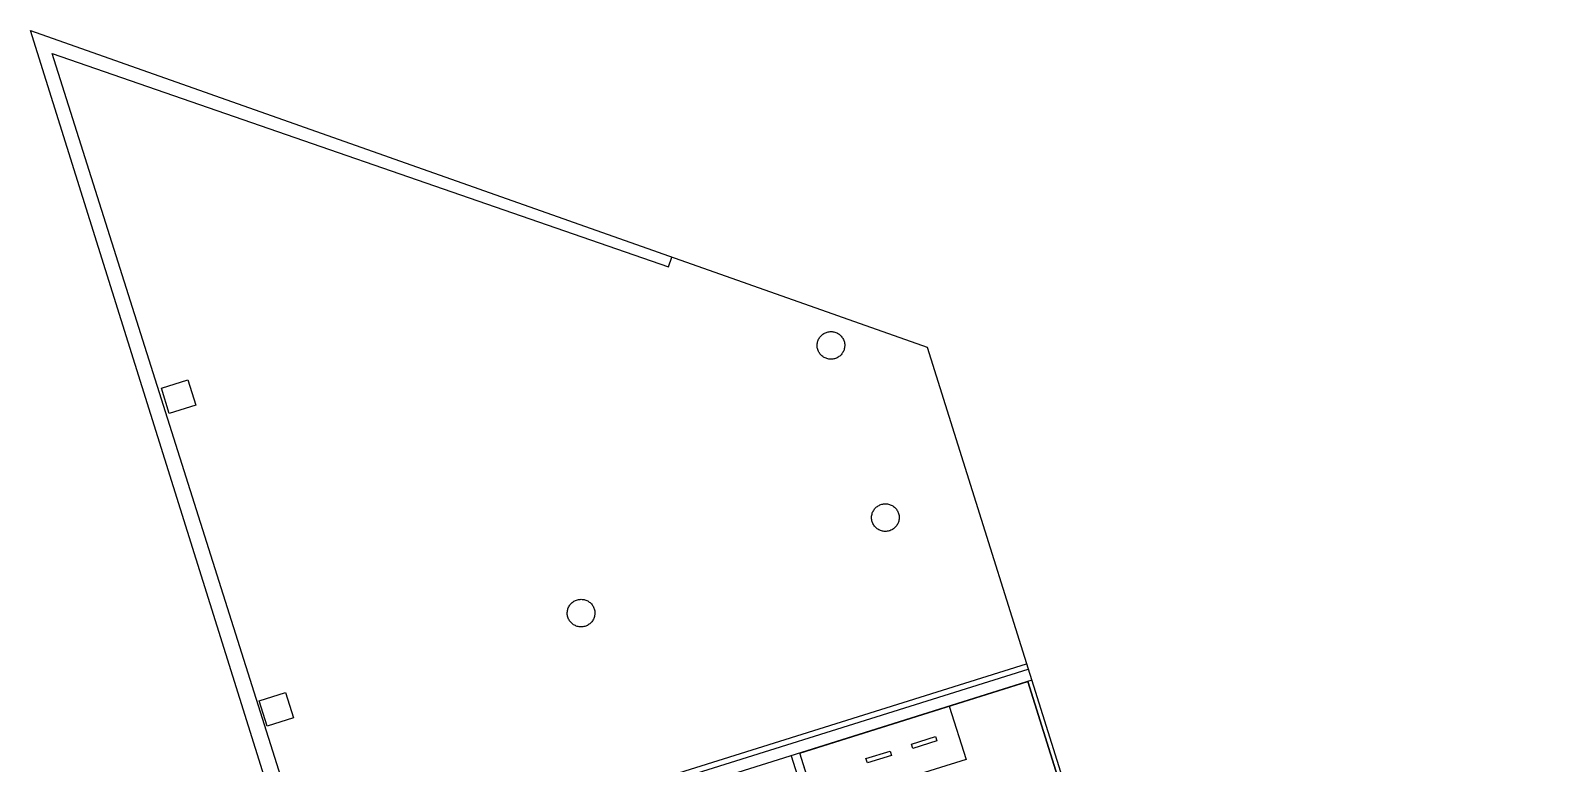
# Model space of a CAD drawing. Header units: inches. Extents: x 1826483.9 to 1826556.4, y 5114755.1 to 5114802.9.
# Drawn here: x 1826483.85 to 1826517.29, y 5114786.77 to 5114802.87 of the extents above; entities that cross this region are included whole.
import ezdxf

# ---------------------------------------------------------------- set-up
doc = ezdxf.new("R2010")
doc.units = ezdxf.units.IN
doc.header["$MEASUREMENT"] = 0
for name, color, linetype in [('Computer', 200, 'Continuous'), ('Desk', 34, 'Continuous'), ('Room', 92, 'Continuous')]:
    doc.layers.add(name, color=color, linetype=linetype)

msp = doc.modelspace()

# ---------------------------------------------------------------- linework, layer by layer
for points in [[(1826483.851, 5114802.868), (1826503.535, 5114795.913), (1826509.785, 5114776.002), (1826535.248, 5114783.993), (1826556.355, 5114773.091), (1826498.825, 5114755.069), (1826483.851, 5114802.868)], [(1826540.54, 5114781.259), (1826540.407, 5114781.001), (1826555.509, 5114773.154), (1826499.13, 5114755.54), (1826484.33, 5114802.36), (1826497.856, 5114797.675), (1826497.932, 5114797.892)], [(1826501.712, 5114796.041), (1826501.718, 5114796.021), (1826501.722, 5114796), (1826501.725, 5114795.979), (1826501.726, 5114795.958), (1826501.726, 5114795.937), (1826501.724, 5114795.916), (1826501.721, 5114795.895), (1826501.716, 5114795.874), (1826501.71, 5114795.854), (1826501.703, 5114795.834), (1826501.694, 5114795.815), (1826501.684, 5114795.796), (1826501.673, 5114795.779), (1826501.66, 5114795.762), (1826501.646, 5114795.745), (1826501.631, 5114795.73), (1826501.615, 5114795.716), (1826501.599, 5114795.704), (1826501.581, 5114795.692), (1826501.563, 5114795.681), (1826501.543, 5114795.672), (1826501.524, 5114795.665), (1826501.504, 5114795.658), (1826501.483, 5114795.653), (1826501.462, 5114795.65), (1826501.441, 5114795.648), (1826501.42, 5114795.647), (1826501.399, 5114795.648), (1826501.378, 5114795.651), (1826501.357, 5114795.655), (1826501.336, 5114795.66), (1826501.316, 5114795.667), (1826501.297, 5114795.675), (1826501.278, 5114795.684), (1826501.26, 5114795.695), (1826501.242, 5114795.707), (1826501.226, 5114795.72), (1826501.21, 5114795.735), (1826501.196, 5114795.75), (1826501.182, 5114795.766), (1826501.17, 5114795.784), (1826501.159, 5114795.802), (1826501.149, 5114795.82), (1826501.141, 5114795.84), (1826501.134, 5114795.86), (1826501.128, 5114795.88), (1826501.124, 5114795.901), (1826501.121, 5114795.922), (1826501.12, 5114795.943), (1826501.12, 5114795.964), (1826501.122, 5114795.985), (1826501.125, 5114796.006), (1826501.129, 5114796.027), (1826501.135, 5114796.047), (1826501.143, 5114796.067), (1826501.152, 5114796.086), (1826501.162, 5114796.105), (1826501.173, 5114796.123), (1826501.186, 5114796.14), (1826501.2, 5114796.156), (1826501.214, 5114796.171), (1826501.23, 5114796.185), (1826501.247, 5114796.198), (1826501.265, 5114796.209), (1826501.283, 5114796.22), (1826501.302, 5114796.229), (1826501.322, 5114796.237), (1826501.342, 5114796.243), (1826501.363, 5114796.248), (1826501.384, 5114796.251), (1826501.405, 5114796.253), (1826501.426, 5114796.254), (1826501.447, 5114796.253), (1826501.468, 5114796.25), (1826501.489, 5114796.247), (1826501.509, 5114796.241), (1826501.529, 5114796.234), (1826501.549, 5114796.226), (1826501.568, 5114796.217), (1826501.586, 5114796.206), (1826501.604, 5114796.194), (1826501.62, 5114796.181), (1826501.636, 5114796.167), (1826501.65, 5114796.151), (1826501.664, 5114796.135), (1826501.676, 5114796.118), (1826501.687, 5114796.1), (1826501.697, 5114796.081), (1826501.705, 5114796.061), (1826501.712, 5114796.041)], [(1826486.724, 5114795.014), (1826487.306, 5114795.196), (1826487.481, 5114794.639), (1826486.899, 5114794.456), (1826486.724, 5114795.014)], [(1826502.908, 5114792.259), (1826502.914, 5114792.239), (1826502.918, 5114792.218), (1826502.92, 5114792.197), (1826502.922, 5114792.176), (1826502.922, 5114792.155), (1826502.92, 5114792.134), (1826502.917, 5114792.113), (1826502.912, 5114792.092), (1826502.906, 5114792.072), (1826502.899, 5114792.052), (1826502.89, 5114792.033), (1826502.88, 5114792.014), (1826502.868, 5114791.996), (1826502.856, 5114791.979), (1826502.842, 5114791.963), (1826502.827, 5114791.948), (1826502.811, 5114791.934), (1826502.794, 5114791.921), (1826502.777, 5114791.91), (1826502.758, 5114791.899), (1826502.739, 5114791.89), (1826502.719, 5114791.882), (1826502.699, 5114791.876), (1826502.679, 5114791.871), (1826502.658, 5114791.868), (1826502.637, 5114791.866), (1826502.616, 5114791.865), (1826502.594, 5114791.866), (1826502.573, 5114791.869), (1826502.553, 5114791.873), (1826502.532, 5114791.878), (1826502.512, 5114791.885), (1826502.493, 5114791.893), (1826502.474, 5114791.902), (1826502.455, 5114791.913), (1826502.438, 5114791.925), (1826502.421, 5114791.938), (1826502.406, 5114791.952), (1826502.391, 5114791.968), (1826502.378, 5114791.984), (1826502.366, 5114792.001), (1826502.355, 5114792.019), (1826502.345, 5114792.038), (1826502.336, 5114792.058), (1826502.329, 5114792.078), (1826502.324, 5114792.098), (1826502.32, 5114792.119), (1826502.317, 5114792.14), (1826502.316, 5114792.161), (1826502.316, 5114792.182), (1826502.317, 5114792.203), (1826502.321, 5114792.224), (1826502.325, 5114792.245), (1826502.331, 5114792.265), (1826502.339, 5114792.285), (1826502.347, 5114792.304), (1826502.358, 5114792.323), (1826502.369, 5114792.341), (1826502.382, 5114792.358), (1826502.395, 5114792.374), (1826502.41, 5114792.389), (1826502.426, 5114792.403), (1826502.443, 5114792.416), (1826502.461, 5114792.427), (1826502.479, 5114792.438), (1826502.498, 5114792.447), (1826502.518, 5114792.454), (1826502.538, 5114792.461), (1826502.559, 5114792.466), (1826502.579, 5114792.469), (1826502.601, 5114792.471), (1826502.622, 5114792.472), (1826502.643, 5114792.471), (1826502.664, 5114792.468), (1826502.685, 5114792.464), (1826502.705, 5114792.459), (1826502.725, 5114792.452), (1826502.745, 5114792.444), (1826502.764, 5114792.435), (1826502.782, 5114792.424), (1826502.799, 5114792.412), (1826502.816, 5114792.399), (1826502.831, 5114792.384), (1826502.846, 5114792.369), (1826502.859, 5114792.353), (1826502.872, 5114792.335), (1826502.883, 5114792.317), (1826502.892, 5114792.299), (1826502.901, 5114792.279), (1826502.908, 5114792.259)], [(1826496.227, 5114790.163), (1826496.233, 5114790.142), (1826496.237, 5114790.121), (1826496.24, 5114790.1), (1826496.241, 5114790.079), (1826496.241, 5114790.058), (1826496.239, 5114790.037), (1826496.236, 5114790.016), (1826496.231, 5114789.995), (1826496.225, 5114789.975), (1826496.218, 5114789.955), (1826496.209, 5114789.936), (1826496.199, 5114789.918), (1826496.187, 5114789.9), (1826496.175, 5114789.883), (1826496.161, 5114789.867), (1826496.146, 5114789.852), (1826496.13, 5114789.838), (1826496.114, 5114789.825), (1826496.096, 5114789.813), (1826496.077, 5114789.803), (1826496.058, 5114789.794), (1826496.039, 5114789.786), (1826496.018, 5114789.779), (1826495.998, 5114789.775), (1826495.977, 5114789.771), (1826495.956, 5114789.769), (1826495.935, 5114789.769), (1826495.914, 5114789.77), (1826495.893, 5114789.772), (1826495.872, 5114789.776), (1826495.851, 5114789.781), (1826495.831, 5114789.788), (1826495.812, 5114789.796), (1826495.793, 5114789.806), (1826495.775, 5114789.816), (1826495.757, 5114789.828), (1826495.741, 5114789.841), (1826495.725, 5114789.856), (1826495.71, 5114789.871), (1826495.697, 5114789.888), (1826495.685, 5114789.905), (1826495.674, 5114789.923), (1826495.664, 5114789.942), (1826495.656, 5114789.961), (1826495.649, 5114789.981), (1826495.643, 5114790.001), (1826495.639, 5114790.022), (1826495.636, 5114790.043), (1826495.635, 5114790.064), (1826495.635, 5114790.085), (1826495.637, 5114790.106), (1826495.64, 5114790.127), (1826495.644, 5114790.148), (1826495.65, 5114790.168), (1826495.658, 5114790.188), (1826495.667, 5114790.207), (1826495.677, 5114790.226), (1826495.688, 5114790.244), (1826495.701, 5114790.261), (1826495.715, 5114790.277), (1826495.729, 5114790.292), (1826495.745, 5114790.306), (1826495.762, 5114790.319), (1826495.78, 5114790.331), (1826495.798, 5114790.341), (1826495.817, 5114790.35), (1826495.837, 5114790.358), (1826495.857, 5114790.364), (1826495.878, 5114790.369), (1826495.899, 5114790.372), (1826495.92, 5114790.374), (1826495.941, 5114790.375), (1826495.962, 5114790.374), (1826495.983, 5114790.372), (1826496.004, 5114790.368), (1826496.024, 5114790.362), (1826496.044, 5114790.356), (1826496.064, 5114790.348), (1826496.083, 5114790.338), (1826496.101, 5114790.327), (1826496.118, 5114790.315), (1826496.135, 5114790.302), (1826496.151, 5114790.288), (1826496.165, 5114790.272), (1826496.179, 5114790.256), (1826496.191, 5114790.239), (1826496.202, 5114790.221), (1826496.212, 5114790.202), (1826496.22, 5114790.183), (1826496.227, 5114790.163)], [(1826495.75, 5114785.832), (1826505.717, 5114788.961)], [(1826495.764, 5114785.704), (1826505.755, 5114788.839)], [(1826505.831, 5114788.597), (1826495.84, 5114785.461)], [(1826506.585, 5114785.883), (1826505.742, 5114788.569)], [(1826488.87, 5114788.148), (1826489.452, 5114788.331), (1826489.627, 5114787.773), (1826489.045, 5114787.591), (1826488.87, 5114788.148)], [(1826500.552, 5114786.94), (1826501.42, 5114784.176)], [(1826501.701, 5114783.939), (1826500.741, 5114786.999)]]:
    msp.add_lwpolyline(points)
at = {"layer": 'Computer'}
for points in [[(1826502.192, 5114786.875), (1826502.721, 5114787.043), (1826502.752, 5114786.948), (1826502.222, 5114786.781), (1826502.192, 5114786.875)], [(1826503.192, 5114787.192), (1826503.721, 5114787.36), (1826503.751, 5114787.265), (1826503.221, 5114787.099), (1826503.192, 5114787.192)]]:
    msp.add_lwpolyline(points, dxfattribs=at)
at = {"layer": 'Desk'}
msp.add_lwpolyline([(1826500.741, 5114786.999), (1826504.022, 5114788.029), (1826504.39, 5114786.858), (1826501.108, 5114785.828), (1826500.741, 5114786.999)], dxfattribs=at)
at = {"layer": 'Room'}
for points in [[(1826500.741, 5114786.999), (1826505.742, 5114788.569), (1826506.585, 5114785.883)], [(1826501.584, 5114784.313), (1826500.741, 5114786.999)]]:
    msp.add_lwpolyline(points, dxfattribs=at)

doc.saveas('drawing.dxf')
